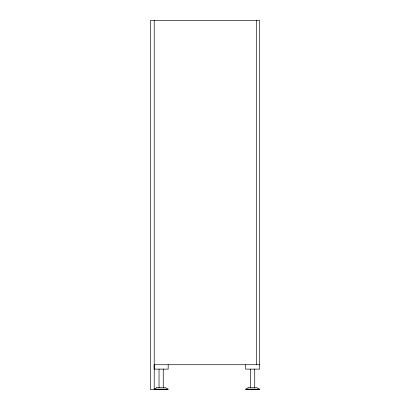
<?xml version="1.0" encoding="UTF-8"?>
<svg xmlns="http://www.w3.org/2000/svg" width="410" height="410" viewBox="0 0 410 410"><rect width="100%" height="100%" fill="white"/><g stroke="black" fill="none" stroke-linecap="round" stroke-linejoin="round"><path stroke-width="0.61" d="M259.648 364.726L154.114 364.726L154.114 369.118L168.172 369.118L168.172 364.726M168.172 389.5L150.352 389.5L150.352 20.5L259.648 20.5L259.648 369.118L245.59 369.118L245.59 364.726M245.59 389.5L259.648 389.5M256.486 20.5L256.486 364.726M254.728 369.118L254.728 387.742M252.616 389.162L252.616 389.5M250.51 369.118L250.51 387.742M163.252 369.118L163.252 387.742M161.14 389.162L161.14 389.5M159.034 369.118L159.034 387.742M154.216 20.5L154.216 389.5M156.646 387.742L154.114 389.162L168.172 389.162L165.64 387.742L156.646 387.742M248.122 387.742L245.59 389.162L259.648 389.162L257.116 387.742L248.122 387.742"/></g></svg>
